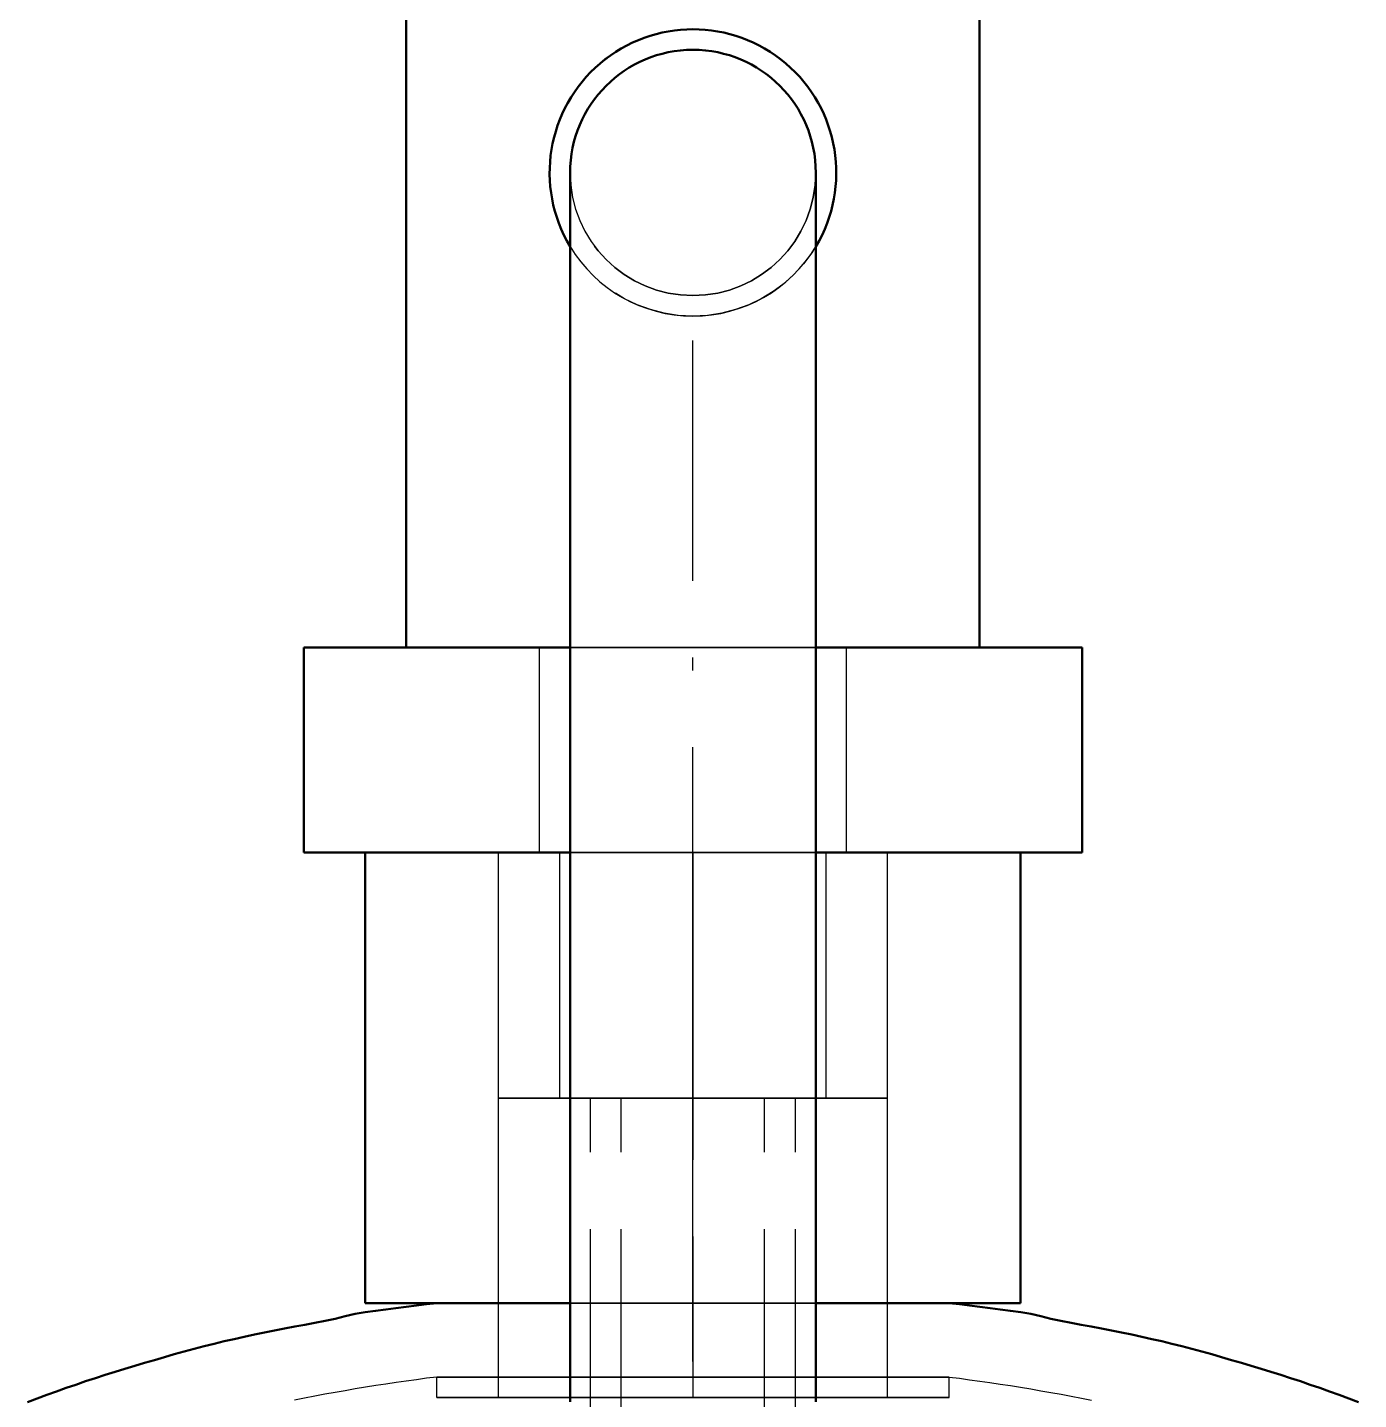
# Model space of a CAD drawing. Header units: millimetres. Extents: x 0 to 420, y 0 to 297.
# Drawn here: x 155.7 to 168.7, y 241.5 to 254.9 of the extents above; entities that cross this region are included whole.
import ezdxf

# ---------------------------------------------------------------- set-up
doc = ezdxf.new("R2010")
doc.units = ezdxf.units.MM
doc.linetypes.add('ISO02-TRAZOS', pattern=[3.75, 3, -0.75])
doc.linetypes.add('ISO04-TRAZO-PUNTO', pattern=[7.625, 6, -0.75, 0.125, -0.75])
for name, color, linetype, lineweight in [('01-VISIBLE', 7, 'CONTINUOUS', 50), ('02-OCULTA', 4, 'ISO02-TRAZOS', 25), ('03-EJE', 1, 'ISO04-TRAZO-PUNTO', 25)]:
    doc.layers.add(name, color=color, linetype=linetype, lineweight=lineweight)

msp = doc.modelspace()

# ---------------------------------------------------------------- linework, layer by layer
at = {"layer": '01-VISIBLE'}
for p, q in [((159.398, 248.847), (159.398, 261.695)), ((164.998, 248.847), (164.998, 261.695)), ((160.998, 251.084), (160.998, 241.484)), ((163.398, 251.084), (163.398, 241.484)), ((158.398, 246.847), (158.398, 248.847)), ((165.998, 246.847), (165.998, 248.847)), ((158.998, 242.447), (158.998, 246.847)), ((165.398, 242.447), (165.398, 246.847)), ((159.696, 242.447), (159.696, 242.447)), ((164.7, 242.447), (164.7, 242.447))]:
    msp.add_line(p, q, dxfattribs=at)
for points in [[(160.998, 251.084), (160.998, 251.184), (160.998, 251.284), (160.998, 251.384), (160.998, 251.484), (160.998, 251.584), (160.998, 251.684), (160.998, 251.784), (160.998, 251.884), (160.998, 251.984), (160.998, 252.084), (160.998, 252.184), (160.998, 252.284), (160.998, 252.384), (160.998, 252.484), (160.998, 252.584), (160.998, 252.684), (160.998, 252.784), (160.998, 252.884), (160.998, 252.984), (160.998, 253.084), (160.998, 253.184), (160.998, 253.284), (160.998, 253.384), (160.998, 253.484)], [(163.398, 251.084), (163.398, 251.188), (163.398, 251.293), (163.398, 251.397), (163.398, 251.501), (163.398, 251.606), (163.398, 251.71), (163.398, 251.814), (163.398, 251.919), (163.398, 252.023), (163.398, 252.127), (163.398, 252.232), (163.398, 252.336), (163.398, 252.44), (163.398, 252.545), (163.398, 252.649), (163.398, 252.753), (163.398, 252.858), (163.398, 252.962), (163.398, 253.066), (163.398, 253.171), (163.398, 253.275), (163.398, 253.379), (163.398, 253.484)], [(158.398, 248.847), (158.502, 248.847), (158.606, 248.847), (158.71, 248.847), (158.814, 248.847), (158.918, 248.847), (159.022, 248.847), (159.126, 248.847), (159.23, 248.847), (159.334, 248.847), (159.438, 248.847), (159.542, 248.847), (159.646, 248.847), (159.75, 248.847), (159.854, 248.847), (159.958, 248.847), (160.062, 248.847), (160.166, 248.847), (160.27, 248.847), (160.374, 248.847), (160.478, 248.847), (160.582, 248.847), (160.686, 248.847), (160.79, 248.847), (160.894, 248.847), (160.998, 248.847)], [(163.398, 248.847), (163.498, 248.847), (163.598, 248.847), (163.698, 248.847), (163.798, 248.847), (163.898, 248.847), (163.998, 248.847), (164.098, 248.847), (164.198, 248.847), (164.298, 248.847), (164.398, 248.847), (164.498, 248.847), (164.598, 248.847), (164.698, 248.847), (164.798, 248.847), (164.898, 248.847), (164.998, 248.847), (165.098, 248.847), (165.198, 248.847), (165.298, 248.847), (165.398, 248.847), (165.498, 248.847), (165.598, 248.847), (165.698, 248.847), (165.798, 248.847), (165.898, 248.847), (165.998, 248.847)], [(158.398, 246.847), (158.502, 246.847), (158.606, 246.847), (158.71, 246.847), (158.814, 246.847), (158.918, 246.847), (159.022, 246.847), (159.126, 246.847), (159.23, 246.847), (159.334, 246.847), (159.438, 246.847), (159.542, 246.847), (159.646, 246.847), (159.75, 246.847), (159.854, 246.847), (159.958, 246.847), (160.062, 246.847), (160.166, 246.847), (160.27, 246.847), (160.374, 246.847), (160.478, 246.847), (160.582, 246.847), (160.686, 246.847), (160.79, 246.847), (160.894, 246.847), (160.998, 246.847)], [(163.398, 246.847), (163.498, 246.847), (163.598, 246.847), (163.698, 246.847), (163.798, 246.847), (163.898, 246.847), (163.998, 246.847), (164.098, 246.847), (164.198, 246.847), (164.298, 246.847), (164.398, 246.847), (164.498, 246.847), (164.598, 246.847), (164.698, 246.847), (164.798, 246.847), (164.898, 246.847), (164.998, 246.847), (165.098, 246.847), (165.198, 246.847), (165.298, 246.847), (165.398, 246.847), (165.498, 246.847), (165.598, 246.847), (165.698, 246.847), (165.798, 246.847), (165.898, 246.847), (165.998, 246.847)], [(155.698, 241.479), (155.792, 241.515), (155.886, 241.55), (155.981, 241.584), (156.076, 241.618), (156.171, 241.65), (156.266, 241.683), (156.362, 241.714), (156.457, 241.745), (156.553, 241.775), (156.65, 241.805), (156.746, 241.834), (156.842, 241.863), (156.939, 241.891), (157.035, 241.919), (157.132, 241.947), (157.229, 241.974), (157.326, 242.001), (157.423, 242.026), (157.521, 242.05), (157.619, 242.074), (157.717, 242.096), (157.815, 242.118), (157.914, 242.139), (158.012, 242.159), (158.111, 242.179), (158.21, 242.198), (158.308, 242.217), (158.407, 242.236), (158.506, 242.255), (158.605, 242.274), (158.703, 242.294), (158.801, 242.319), (158.898, 242.343), (158.998, 242.358), (159.098, 242.371), (159.197, 242.384), (159.297, 242.397), (159.397, 242.41), (159.497, 242.422), (159.597, 242.435), (159.696, 242.447)], [(158.998, 242.447), (159.098, 242.447), (159.198, 242.447), (159.298, 242.447), (159.398, 242.447), (159.498, 242.447), (159.598, 242.447), (159.698, 242.447), (159.798, 242.447), (159.898, 242.447), (159.998, 242.447), (160.098, 242.447), (160.198, 242.447), (160.298, 242.447), (160.398, 242.447), (160.498, 242.447), (160.598, 242.447), (160.698, 242.447), (160.798, 242.447), (160.898, 242.447), (160.998, 242.447)], [(160.998, 242.447), (160.898, 242.447), (160.798, 242.447), (160.698, 242.447), (160.598, 242.447), (160.498, 242.447), (160.397, 242.447), (160.297, 242.447), (160.197, 242.447), (160.097, 242.447), (159.997, 242.447), (159.897, 242.447), (159.797, 242.447), (159.696, 242.447)], [(164.7, 242.447), (164.6, 242.447), (164.5, 242.447), (164.4, 242.447), (164.3, 242.447), (164.2, 242.447), (164.099, 242.447), (163.999, 242.447), (163.899, 242.447), (163.799, 242.447), (163.699, 242.447), (163.599, 242.447), (163.499, 242.447), (163.398, 242.447)], [(163.398, 242.447), (163.504, 242.447), (163.609, 242.447), (163.714, 242.447), (163.819, 242.447), (163.925, 242.447), (164.03, 242.447), (164.135, 242.447), (164.241, 242.447), (164.346, 242.447), (164.451, 242.447), (164.556, 242.447), (164.662, 242.447), (164.767, 242.447), (164.872, 242.447), (164.977, 242.447), (165.083, 242.447), (165.188, 242.447), (165.293, 242.447), (165.398, 242.447)], [(168.699, 241.479), (168.605, 241.515), (168.511, 241.55), (168.416, 241.584), (168.321, 241.618), (168.226, 241.65), (168.131, 241.683), (168.035, 241.714), (167.939, 241.745), (167.843, 241.775), (167.747, 241.805), (167.651, 241.834), (167.555, 241.863), (167.458, 241.891), (167.362, 241.919), (167.265, 241.947), (167.168, 241.974), (167.071, 242.001), (166.973, 242.026), (166.876, 242.05), (166.778, 242.074), (166.68, 242.096), (166.582, 242.118), (166.483, 242.139), (166.385, 242.159), (166.286, 242.179), (166.187, 242.198), (166.088, 242.217), (165.99, 242.236), (165.891, 242.255), (165.792, 242.274), (165.693, 242.294), (165.596, 242.319), (165.499, 242.343), (165.399, 242.358), (165.299, 242.371), (165.2, 242.384), (165.1, 242.397), (165, 242.41), (164.9, 242.422), (164.8, 242.435), (164.7, 242.447)]]:
    msp.add_lwpolyline(points, dxfattribs=at)
for radius, start, end in [(1.4, -31.0027, -148.9973), (1.2, 0, 180)]:
    msp.add_arc((162.198, 253.484), radius, start, end, dxfattribs=at)
at = {"layer": '02-OCULTA'}
for p, q in [((159.398, 248.847), (159.398, 262.095)), ((164.998, 248.847), (164.998, 262.095)), ((164.198, 248.847), (160.198, 248.847)), ((164.198, 248.847), (160.198, 248.847)), ((160.698, 246.847), (160.698, 248.847)), ((163.698, 246.847), (163.698, 248.847)), ((160.298, 241.526), (160.298, 246.847)), ((160.298, 244.447), (160.298, 246.847)), ((160.898, 244.447), (160.898, 246.847)), ((162.198, 246.847), (162.198, 241.526)), ((163.498, 244.447), (163.498, 246.847)), ((164.098, 241.526), (164.098, 246.847)), ((164.098, 244.447), (164.098, 246.847)), ((161.198, 168.92), (161.198, 244.447)), ((161.498, 168.92), (161.498, 244.447)), ((162.898, 168.92), (162.898, 244.447)), ((163.198, 168.92), (163.198, 244.447)), ((159.696, 241.526), (159.696, 241.725)), ((164.7, 241.526), (164.7, 241.725))]:
    msp.add_line(p, q, dxfattribs=at)
for points in [[(162.198, 248.847), (162.098, 248.847), (161.998, 248.847), (161.898, 248.847), (161.798, 248.847), (161.698, 248.847), (161.598, 248.847), (161.498, 248.847), (161.398, 248.847), (161.298, 248.847), (161.198, 248.847), (161.098, 248.847), (160.998, 248.847), (160.898, 248.847), (160.798, 248.847), (160.698, 248.847), (160.598, 248.847), (160.498, 248.847), (160.398, 248.847), (160.298, 248.847), (160.198, 248.847), (160.098, 248.847), (159.998, 248.847), (159.898, 248.847), (159.798, 248.847), (159.698, 248.847), (159.598, 248.847), (159.498, 248.847), (159.398, 248.847), (159.298, 248.847), (159.198, 248.847), (159.098, 248.847), (158.998, 248.847), (158.898, 248.847), (158.798, 248.847), (158.698, 248.847), (158.598, 248.847), (158.498, 248.847), (158.398, 248.847)], [(160.198, 248.847), (160.098, 248.847), (159.998, 248.847), (159.898, 248.847), (159.798, 248.847), (159.698, 248.847), (159.598, 248.847), (159.498, 248.847), (159.398, 248.847)], [(160.198, 248.847), (160.098, 248.847), (159.998, 248.847), (159.898, 248.847), (159.798, 248.847), (159.698, 248.847), (159.598, 248.847), (159.498, 248.847), (159.398, 248.847)], [(162.198, 248.847), (162.098, 248.847), (161.998, 248.847), (161.898, 248.847), (161.798, 248.847), (161.698, 248.847), (161.598, 248.847), (161.498, 248.847), (161.398, 248.847), (161.298, 248.847), (161.198, 248.847), (161.098, 248.847), (160.998, 248.847), (160.898, 248.847), (160.798, 248.847), (160.698, 248.847)], [(160.698, 248.847), (160.798, 248.847), (160.898, 248.847), (160.998, 248.847), (161.098, 248.847), (161.198, 248.847), (161.298, 248.847), (161.398, 248.847), (161.498, 248.847), (161.598, 248.847), (161.698, 248.847), (161.798, 248.847), (161.898, 248.847), (161.998, 248.847), (162.098, 248.847), (162.198, 248.847), (162.298, 248.847), (162.398, 248.847), (162.498, 248.847), (162.598, 248.847), (162.698, 248.847), (162.798, 248.847), (162.898, 248.847), (162.998, 248.847), (163.098, 248.847), (163.198, 248.847), (163.298, 248.847), (163.398, 248.847), (163.498, 248.847), (163.598, 248.847), (163.698, 248.847)], [(160.998, 248.847), (161.103, 248.847), (161.207, 248.847), (161.311, 248.847), (161.416, 248.847), (161.52, 248.847), (161.624, 248.847), (161.729, 248.847), (161.833, 248.847), (161.938, 248.847), (162.042, 248.847), (162.146, 248.847), (162.251, 248.847), (162.355, 248.847), (162.459, 248.847), (162.564, 248.847), (162.668, 248.847), (162.772, 248.847), (162.877, 248.847), (162.981, 248.847), (163.085, 248.847), (163.19, 248.847), (163.294, 248.847), (163.398, 248.847)], [(165.998, 248.847), (165.898, 248.847), (165.798, 248.847), (165.698, 248.847), (165.598, 248.847), (165.498, 248.847), (165.398, 248.847), (165.298, 248.847), (165.198, 248.847), (165.098, 248.847), (164.998, 248.847), (164.898, 248.847), (164.798, 248.847), (164.698, 248.847), (164.598, 248.847), (164.498, 248.847), (164.398, 248.847), (164.298, 248.847), (164.198, 248.847), (164.098, 248.847), (163.998, 248.847), (163.898, 248.847), (163.798, 248.847), (163.698, 248.847), (163.598, 248.847), (163.498, 248.847), (163.398, 248.847), (163.298, 248.847), (163.198, 248.847), (163.098, 248.847), (162.998, 248.847), (162.898, 248.847), (162.798, 248.847), (162.698, 248.847), (162.598, 248.847), (162.498, 248.847), (162.398, 248.847), (162.298, 248.847), (162.198, 248.847)], [(163.698, 248.847), (163.591, 248.847), (163.484, 248.847), (163.377, 248.847), (163.27, 248.847), (163.163, 248.847), (163.056, 248.847), (162.948, 248.847), (162.841, 248.847), (162.734, 248.847), (162.627, 248.847), (162.52, 248.847), (162.413, 248.847), (162.306, 248.847), (162.198, 248.847)], [(164.198, 248.847), (164.298, 248.847), (164.398, 248.847), (164.498, 248.847), (164.598, 248.847), (164.698, 248.847), (164.798, 248.847), (164.898, 248.847), (164.998, 248.847)], [(164.198, 248.847), (164.298, 248.847), (164.398, 248.847), (164.498, 248.847), (164.598, 248.847), (164.698, 248.847), (164.798, 248.847), (164.898, 248.847), (164.998, 248.847)], [(162.198, 246.847), (162.098, 246.847), (161.998, 246.847), (161.898, 246.847), (161.798, 246.847), (161.698, 246.847), (161.598, 246.847), (161.498, 246.847), (161.398, 246.847), (161.298, 246.847), (161.198, 246.847), (161.098, 246.847), (160.998, 246.847), (160.898, 246.847), (160.798, 246.847), (160.698, 246.847), (160.598, 246.847), (160.498, 246.847), (160.398, 246.847), (160.298, 246.847), (160.198, 246.847), (160.098, 246.847), (159.998, 246.847), (159.898, 246.847), (159.798, 246.847), (159.698, 246.847), (159.598, 246.847), (159.498, 246.847), (159.398, 246.847), (159.298, 246.847), (159.198, 246.847), (159.098, 246.847), (158.998, 246.847), (158.898, 246.847), (158.798, 246.847), (158.698, 246.847), (158.598, 246.847), (158.498, 246.847), (158.398, 246.847)], [(162.198, 246.847), (162.098, 246.847), (161.998, 246.847), (161.898, 246.847), (161.798, 246.847), (161.698, 246.847), (161.598, 246.847), (161.498, 246.847), (161.398, 246.847), (161.298, 246.847), (161.198, 246.847), (161.098, 246.847), (160.998, 246.847), (160.898, 246.847), (160.798, 246.847), (160.698, 246.847), (160.598, 246.847), (160.498, 246.847), (160.398, 246.847), (160.298, 246.847), (160.198, 246.847), (160.098, 246.847), (159.998, 246.847), (159.898, 246.847), (159.798, 246.847), (159.698, 246.847), (159.598, 246.847), (159.498, 246.847), (159.398, 246.847), (159.298, 246.847), (159.198, 246.847), (159.098, 246.847), (158.998, 246.847)], [(158.998, 246.847), (159.098, 246.847), (159.198, 246.847), (159.298, 246.847), (159.398, 246.847), (159.498, 246.847), (159.598, 246.847), (159.698, 246.847), (159.798, 246.847), (159.898, 246.847), (159.998, 246.847), (160.098, 246.847), (160.198, 246.847), (160.298, 246.847), (160.398, 246.847), (160.498, 246.847), (160.598, 246.847), (160.698, 246.847), (160.798, 246.847), (160.898, 246.847), (160.998, 246.847), (161.098, 246.847), (161.198, 246.847), (161.298, 246.847), (161.398, 246.847), (161.498, 246.847), (161.598, 246.847), (161.698, 246.847), (161.798, 246.847), (161.898, 246.847), (161.998, 246.847), (162.098, 246.847), (162.198, 246.847), (162.298, 246.847), (162.398, 246.847), (162.498, 246.847), (162.598, 246.847), (162.698, 246.847), (162.798, 246.847), (162.898, 246.847), (162.998, 246.847), (163.098, 246.847), (163.198, 246.847), (163.298, 246.847), (163.398, 246.847), (163.498, 246.847), (163.598, 246.847), (163.698, 246.847), (163.798, 246.847), (163.898, 246.847), (163.998, 246.847), (164.098, 246.847), (164.198, 246.847), (164.298, 246.847), (164.398, 246.847), (164.498, 246.847), (164.598, 246.847), (164.698, 246.847), (164.798, 246.847), (164.898, 246.847), (164.998, 246.847), (165.098, 246.847), (165.198, 246.847), (165.298, 246.847), (165.398, 246.847)], [(162.198, 246.847), (162.098, 246.847), (161.998, 246.847), (161.898, 246.847), (161.798, 246.847), (161.698, 246.847), (161.598, 246.847), (161.498, 246.847), (161.398, 246.847), (161.298, 246.847), (161.198, 246.847), (161.098, 246.847), (160.998, 246.847), (160.898, 246.847), (160.798, 246.847), (160.698, 246.847), (160.598, 246.847), (160.498, 246.847), (160.398, 246.847), (160.298, 246.847)], [(160.298, 246.847), (160.398, 246.847), (160.498, 246.847), (160.598, 246.847), (160.698, 246.847), (160.798, 246.847), (160.898, 246.847), (160.998, 246.847), (161.098, 246.847), (161.198, 246.847), (161.298, 246.847), (161.398, 246.847), (161.498, 246.847), (161.598, 246.847), (161.698, 246.847), (161.798, 246.847), (161.898, 246.847), (161.998, 246.847), (162.098, 246.847), (162.198, 246.847), (162.298, 246.847), (162.398, 246.847), (162.498, 246.847), (162.598, 246.847), (162.698, 246.847), (162.798, 246.847), (162.898, 246.847), (162.998, 246.847), (163.098, 246.847), (163.198, 246.847), (163.298, 246.847), (163.398, 246.847), (163.498, 246.847), (163.598, 246.847), (163.698, 246.847), (163.798, 246.847), (163.898, 246.847), (163.998, 246.847), (164.098, 246.847)], [(162.198, 246.847), (162.098, 246.847), (161.998, 246.847), (161.898, 246.847), (161.798, 246.847), (161.698, 246.847), (161.598, 246.847), (161.498, 246.847), (161.398, 246.847), (161.298, 246.847), (161.198, 246.847), (161.098, 246.847), (160.998, 246.847), (160.898, 246.847), (160.798, 246.847), (160.698, 246.847), (160.598, 246.847), (160.498, 246.847), (160.398, 246.847), (160.298, 246.847)], [(160.298, 246.847), (160.398, 246.847), (160.498, 246.847), (160.598, 246.847), (160.698, 246.847), (160.798, 246.847), (160.898, 246.847), (160.998, 246.847), (161.098, 246.847), (161.198, 246.847), (161.298, 246.847), (161.398, 246.847), (161.498, 246.847), (161.598, 246.847), (161.698, 246.847), (161.798, 246.847), (161.898, 246.847), (161.998, 246.847), (162.098, 246.847), (162.198, 246.847), (162.298, 246.847), (162.398, 246.847), (162.498, 246.847), (162.598, 246.847), (162.698, 246.847), (162.798, 246.847), (162.898, 246.847), (162.998, 246.847), (163.098, 246.847), (163.198, 246.847), (163.298, 246.847), (163.398, 246.847), (163.498, 246.847), (163.598, 246.847), (163.698, 246.847), (163.798, 246.847), (163.898, 246.847), (163.998, 246.847), (164.098, 246.847)], [(162.198, 246.847), (162.098, 246.847), (161.998, 246.847), (161.898, 246.847), (161.798, 246.847), (161.698, 246.847), (161.598, 246.847), (161.498, 246.847), (161.398, 246.847), (161.298, 246.847), (161.198, 246.847), (161.098, 246.847), (160.998, 246.847), (160.898, 246.847), (160.798, 246.847), (160.698, 246.847)], [(160.698, 246.847), (160.798, 246.847), (160.898, 246.847), (160.998, 246.847), (161.098, 246.847), (161.198, 246.847), (161.298, 246.847), (161.398, 246.847), (161.498, 246.847), (161.598, 246.847), (161.698, 246.847), (161.798, 246.847), (161.898, 246.847), (161.998, 246.847), (162.098, 246.847), (162.198, 246.847), (162.298, 246.847), (162.398, 246.847), (162.498, 246.847), (162.598, 246.847), (162.698, 246.847), (162.798, 246.847), (162.898, 246.847), (162.998, 246.847), (163.098, 246.847), (163.198, 246.847), (163.298, 246.847), (163.398, 246.847), (163.498, 246.847), (163.598, 246.847), (163.698, 246.847)], [(162.198, 246.847), (162.098, 246.847), (161.998, 246.847), (161.898, 246.847), (161.798, 246.847), (161.698, 246.847), (161.598, 246.847), (161.498, 246.847), (161.398, 246.847), (161.298, 246.847), (161.198, 246.847), (161.098, 246.847), (160.998, 246.847), (160.898, 246.847)], [(160.898, 246.847), (160.998, 246.847), (161.098, 246.847), (161.198, 246.847), (161.298, 246.847), (161.398, 246.847), (161.498, 246.847), (161.598, 246.847), (161.698, 246.847), (161.798, 246.847), (161.898, 246.847), (161.998, 246.847), (162.098, 246.847), (162.198, 246.847), (162.298, 246.847), (162.398, 246.847), (162.498, 246.847), (162.598, 246.847), (162.698, 246.847), (162.798, 246.847), (162.898, 246.847), (162.998, 246.847), (163.098, 246.847), (163.198, 246.847), (163.298, 246.847), (163.398, 246.847), (163.498, 246.847)], [(160.998, 246.847), (161.103, 246.847), (161.207, 246.847), (161.311, 246.847), (161.416, 246.847), (161.52, 246.847), (161.624, 246.847), (161.729, 246.847), (161.833, 246.847), (161.938, 246.847), (162.042, 246.847), (162.146, 246.847), (162.251, 246.847), (162.355, 246.847), (162.459, 246.847), (162.564, 246.847), (162.668, 246.847), (162.772, 246.847), (162.877, 246.847), (162.981, 246.847), (163.085, 246.847), (163.19, 246.847), (163.294, 246.847), (163.398, 246.847)], [(165.398, 246.847), (165.295, 246.847), (165.192, 246.847), (165.089, 246.847), (164.986, 246.847), (164.882, 246.847), (164.779, 246.847), (164.676, 246.847), (164.573, 246.847), (164.469, 246.847), (164.366, 246.847), (164.263, 246.847), (164.16, 246.847), (164.056, 246.847), (163.953, 246.847), (163.85, 246.847), (163.747, 246.847), (163.644, 246.847), (163.54, 246.847), (163.437, 246.847), (163.334, 246.847), (163.231, 246.847), (163.127, 246.847), (163.024, 246.847), (162.921, 246.847), (162.818, 246.847), (162.715, 246.847), (162.611, 246.847), (162.508, 246.847), (162.405, 246.847), (162.302, 246.847), (162.198, 246.847)], [(164.098, 246.847), (163.998, 246.847), (163.898, 246.847), (163.798, 246.847), (163.698, 246.847), (163.598, 246.847), (163.498, 246.847), (163.398, 246.847), (163.298, 246.847), (163.198, 246.847), (163.098, 246.847), (162.998, 246.847), (162.898, 246.847), (162.798, 246.847), (162.698, 246.847), (162.598, 246.847), (162.498, 246.847), (162.398, 246.847), (162.298, 246.847), (162.198, 246.847)], [(165.998, 246.847), (165.898, 246.847), (165.798, 246.847), (165.698, 246.847), (165.598, 246.847), (165.498, 246.847), (165.398, 246.847), (165.298, 246.847), (165.198, 246.847), (165.098, 246.847), (164.998, 246.847), (164.898, 246.847), (164.798, 246.847), (164.698, 246.847), (164.598, 246.847), (164.498, 246.847), (164.398, 246.847), (164.298, 246.847), (164.198, 246.847), (164.098, 246.847), (163.998, 246.847), (163.898, 246.847), (163.798, 246.847), (163.698, 246.847), (163.598, 246.847), (163.498, 246.847), (163.398, 246.847), (163.298, 246.847), (163.198, 246.847), (163.098, 246.847), (162.998, 246.847), (162.898, 246.847), (162.798, 246.847), (162.698, 246.847), (162.598, 246.847), (162.498, 246.847), (162.398, 246.847), (162.298, 246.847), (162.198, 246.847)], [(163.698, 246.847), (163.591, 246.847), (163.484, 246.847), (163.377, 246.847), (163.27, 246.847), (163.163, 246.847), (163.056, 246.847), (162.948, 246.847), (162.841, 246.847), (162.734, 246.847), (162.627, 246.847), (162.52, 246.847), (162.413, 246.847), (162.306, 246.847), (162.198, 246.847)], [(164.098, 246.847), (163.998, 246.847), (163.898, 246.847), (163.798, 246.847), (163.698, 246.847), (163.598, 246.847), (163.498, 246.847), (163.398, 246.847), (163.298, 246.847), (163.198, 246.847), (163.098, 246.847), (162.998, 246.847), (162.898, 246.847), (162.798, 246.847), (162.698, 246.847), (162.598, 246.847), (162.498, 246.847), (162.398, 246.847), (162.298, 246.847), (162.198, 246.847)], [(163.498, 246.847), (163.39, 246.847), (163.282, 246.847), (163.173, 246.847), (163.065, 246.847), (162.957, 246.847), (162.848, 246.847), (162.74, 246.847), (162.632, 246.847), (162.523, 246.847), (162.415, 246.847), (162.307, 246.847), (162.198, 246.847)], [(162.198, 244.447), (162.098, 244.447), (161.998, 244.447), (161.898, 244.447), (161.798, 244.447), (161.698, 244.447), (161.598, 244.447), (161.498, 244.447), (161.398, 244.447), (161.298, 244.447), (161.198, 244.447), (161.098, 244.447), (160.998, 244.447), (160.898, 244.447), (160.798, 244.447), (160.698, 244.447), (160.598, 244.447), (160.498, 244.447), (160.398, 244.447), (160.298, 244.447)], [(160.298, 244.447), (160.398, 244.447), (160.498, 244.447), (160.598, 244.447), (160.698, 244.447), (160.798, 244.447), (160.898, 244.447), (160.998, 244.447), (161.098, 244.447), (161.198, 244.447), (161.298, 244.447), (161.398, 244.447), (161.498, 244.447), (161.598, 244.447), (161.698, 244.447), (161.798, 244.447), (161.898, 244.447), (161.998, 244.447), (162.098, 244.447), (162.198, 244.447), (162.298, 244.447), (162.398, 244.447), (162.498, 244.447), (162.598, 244.447), (162.698, 244.447), (162.798, 244.447), (162.898, 244.447), (162.998, 244.447), (163.098, 244.447), (163.198, 244.447), (163.298, 244.447), (163.398, 244.447), (163.498, 244.447), (163.598, 244.447), (163.698, 244.447), (163.798, 244.447), (163.898, 244.447), (163.998, 244.447), (164.098, 244.447)], [(162.198, 244.447), (162.098, 244.447), (161.998, 244.447), (161.898, 244.447), (161.798, 244.447), (161.698, 244.447), (161.598, 244.447), (161.498, 244.447), (161.398, 244.447), (161.298, 244.447), (161.198, 244.447), (161.098, 244.447), (160.998, 244.447), (160.898, 244.447)], [(160.898, 244.447), (160.998, 244.447), (161.098, 244.447), (161.198, 244.447), (161.298, 244.447), (161.398, 244.447), (161.498, 244.447), (161.598, 244.447), (161.698, 244.447), (161.798, 244.447), (161.898, 244.447), (161.998, 244.447), (162.098, 244.447), (162.198, 244.447), (162.298, 244.447), (162.398, 244.447), (162.498, 244.447), (162.598, 244.447), (162.698, 244.447), (162.798, 244.447), (162.898, 244.447), (162.998, 244.447), (163.098, 244.447), (163.198, 244.447), (163.298, 244.447), (163.398, 244.447), (163.498, 244.447)], [(162.198, 244.447), (162.098, 244.447), (161.998, 244.447), (161.898, 244.447), (161.798, 244.447), (161.698, 244.447), (161.598, 244.447), (161.498, 244.447), (161.398, 244.447), (161.298, 244.447), (161.198, 244.447)], [(161.198, 244.447), (161.298, 244.447), (161.398, 244.447), (161.498, 244.447), (161.598, 244.447), (161.698, 244.447), (161.798, 244.447), (161.898, 244.447), (161.998, 244.447), (162.098, 244.447), (162.198, 244.447), (162.298, 244.447), (162.398, 244.447), (162.498, 244.447), (162.598, 244.447), (162.698, 244.447), (162.798, 244.447), (162.898, 244.447), (162.998, 244.447), (163.098, 244.447), (163.198, 244.447)], [(162.198, 244.447), (162.098, 244.447), (161.998, 244.447), (161.898, 244.447), (161.798, 244.447), (161.698, 244.447), (161.598, 244.447), (161.498, 244.447)], [(161.498, 244.447), (161.598, 244.447), (161.698, 244.447), (161.798, 244.447), (161.898, 244.447), (161.998, 244.447), (162.098, 244.447), (162.198, 244.447), (162.298, 244.447), (162.398, 244.447), (162.498, 244.447), (162.598, 244.447), (162.698, 244.447), (162.798, 244.447), (162.898, 244.447)], [(164.098, 244.447), (163.998, 244.447), (163.898, 244.447), (163.798, 244.447), (163.698, 244.447), (163.598, 244.447), (163.498, 244.447), (163.398, 244.447), (163.298, 244.447), (163.198, 244.447), (163.098, 244.447), (162.998, 244.447), (162.898, 244.447), (162.798, 244.447), (162.698, 244.447), (162.598, 244.447), (162.498, 244.447), (162.398, 244.447), (162.298, 244.447), (162.198, 244.447)], [(163.498, 244.447), (163.39, 244.447), (163.282, 244.447), (163.173, 244.447), (163.065, 244.447), (162.957, 244.447), (162.848, 244.447), (162.74, 244.447), (162.632, 244.447), (162.523, 244.447), (162.415, 244.447), (162.307, 244.447), (162.198, 244.447)], [(163.198, 244.447), (163.098, 244.447), (162.998, 244.447), (162.898, 244.447), (162.798, 244.447), (162.698, 244.447), (162.598, 244.447), (162.498, 244.447), (162.398, 244.447), (162.298, 244.447), (162.198, 244.447)], [(162.898, 244.447), (162.782, 244.447), (162.665, 244.447), (162.548, 244.447), (162.432, 244.447), (162.315, 244.447), (162.198, 244.447)], [(162.198, 242.447), (162.098, 242.447), (161.998, 242.447), (161.898, 242.447), (161.798, 242.447), (161.698, 242.447), (161.598, 242.447), (161.498, 242.447), (161.398, 242.447), (161.298, 242.447), (161.198, 242.447), (161.098, 242.447), (160.998, 242.447), (160.898, 242.447), (160.798, 242.447), (160.698, 242.447), (160.598, 242.447), (160.498, 242.447), (160.398, 242.447), (160.298, 242.447), (160.198, 242.447), (160.098, 242.447), (159.998, 242.447), (159.898, 242.447), (159.798, 242.447), (159.698, 242.447), (159.598, 242.447), (159.498, 242.447), (159.398, 242.447), (159.298, 242.447), (159.198, 242.447), (159.098, 242.447), (158.998, 242.447)], [(159.696, 242.447), (159.796, 242.447), (159.897, 242.447), (159.997, 242.447), (160.097, 242.447), (160.197, 242.447), (160.297, 242.447), (160.397, 242.447), (160.497, 242.447), (160.597, 242.447), (160.697, 242.447), (160.797, 242.447), (160.897, 242.447), (160.997, 242.447), (161.098, 242.447), (161.198, 242.447), (161.298, 242.447), (161.398, 242.447), (161.498, 242.447), (161.598, 242.447), (161.698, 242.447), (161.798, 242.447), (161.898, 242.447), (161.998, 242.447), (162.098, 242.447), (162.198, 242.447)], [(162.198, 242.447), (162.098, 242.447), (161.998, 242.447), (161.898, 242.447), (161.798, 242.447), (161.698, 242.447), (161.598, 242.447), (161.498, 242.447), (161.398, 242.447), (161.298, 242.447), (161.198, 242.447), (161.098, 242.447), (160.997, 242.447), (160.897, 242.447), (160.797, 242.447), (160.697, 242.447), (160.597, 242.447), (160.497, 242.447), (160.397, 242.447), (160.297, 242.447), (160.197, 242.447), (160.097, 242.447), (159.997, 242.447), (159.897, 242.447), (159.796, 242.447), (159.696, 242.447)], [(159.696, 242.447), (159.796, 242.447), (159.897, 242.447), (159.997, 242.447), (160.097, 242.447), (160.197, 242.447), (160.297, 242.447), (160.397, 242.447), (160.497, 242.447), (160.597, 242.447), (160.697, 242.447), (160.797, 242.447), (160.897, 242.447), (160.997, 242.447), (161.098, 242.447), (161.198, 242.447), (161.298, 242.447), (161.398, 242.447), (161.498, 242.447), (161.598, 242.447), (161.698, 242.447), (161.798, 242.447), (161.898, 242.447), (161.998, 242.447), (162.098, 242.447), (162.198, 242.447), (162.298, 242.447), (162.399, 242.447), (162.499, 242.447), (162.599, 242.447), (162.699, 242.447), (162.799, 242.447), (162.899, 242.447), (162.999, 242.447), (163.099, 242.447), (163.199, 242.447), (163.299, 242.447), (163.399, 242.447), (163.499, 242.447), (163.6, 242.447), (163.7, 242.447), (163.8, 242.447), (163.9, 242.447), (164, 242.447), (164.1, 242.447), (164.2, 242.447), (164.3, 242.447), (164.4, 242.447), (164.5, 242.447), (164.6, 242.447), (164.7, 242.447)], [(163.398, 242.447), (163.294, 242.447), (163.19, 242.447), (163.085, 242.447), (162.981, 242.447), (162.877, 242.447), (162.772, 242.447), (162.668, 242.447), (162.564, 242.447), (162.459, 242.447), (162.355, 242.447), (162.251, 242.447), (162.146, 242.447), (162.042, 242.447), (161.938, 242.447), (161.833, 242.447), (161.729, 242.447), (161.624, 242.447), (161.52, 242.447), (161.416, 242.447), (161.311, 242.447), (161.207, 242.447), (161.103, 242.447), (160.998, 242.447)], [(160.998, 242.447), (161.103, 242.447), (161.207, 242.447), (161.311, 242.447), (161.416, 242.447), (161.52, 242.447), (161.624, 242.447), (161.729, 242.447), (161.833, 242.447), (161.938, 242.447), (162.042, 242.447), (162.146, 242.447), (162.251, 242.447), (162.355, 242.447), (162.459, 242.447), (162.564, 242.447), (162.668, 242.447), (162.772, 242.447), (162.877, 242.447), (162.981, 242.447), (163.085, 242.447), (163.19, 242.447), (163.294, 242.447), (163.398, 242.447)], [(162.198, 242.447), (162.298, 242.447), (162.399, 242.447), (162.499, 242.447), (162.599, 242.447), (162.699, 242.447), (162.799, 242.447), (162.899, 242.447), (162.999, 242.447), (163.099, 242.447), (163.199, 242.447), (163.299, 242.447), (163.399, 242.447), (163.499, 242.447), (163.6, 242.447), (163.7, 242.447), (163.8, 242.447), (163.9, 242.447), (164, 242.447), (164.1, 242.447), (164.2, 242.447), (164.3, 242.447), (164.4, 242.447), (164.5, 242.447), (164.6, 242.447), (164.7, 242.447)], [(164.7, 242.447), (164.6, 242.447), (164.5, 242.447), (164.4, 242.447), (164.3, 242.447), (164.2, 242.447), (164.1, 242.447), (164, 242.447), (163.9, 242.447), (163.8, 242.447), (163.7, 242.447), (163.6, 242.447), (163.499, 242.447), (163.399, 242.447), (163.299, 242.447), (163.199, 242.447), (163.099, 242.447), (162.999, 242.447), (162.899, 242.447), (162.799, 242.447), (162.699, 242.447), (162.599, 242.447), (162.499, 242.447), (162.399, 242.447), (162.298, 242.447), (162.198, 242.447)], [(165.398, 242.447), (165.295, 242.447), (165.192, 242.447), (165.089, 242.447), (164.986, 242.447), (164.882, 242.447), (164.779, 242.447), (164.676, 242.447), (164.573, 242.447), (164.469, 242.447), (164.366, 242.447), (164.263, 242.447), (164.16, 242.447), (164.056, 242.447), (163.953, 242.447), (163.85, 242.447), (163.747, 242.447), (163.644, 242.447), (163.54, 242.447), (163.437, 242.447), (163.334, 242.447), (163.231, 242.447), (163.127, 242.447), (163.024, 242.447), (162.921, 242.447), (162.818, 242.447), (162.715, 242.447), (162.611, 242.447), (162.508, 242.447), (162.405, 242.447), (162.302, 242.447), (162.198, 242.447)], [(159.696, 241.725), (159.597, 241.713), (159.497, 241.699), (159.397, 241.685), (159.298, 241.671), (159.198, 241.656), (159.099, 241.641), (158.999, 241.625), (158.9, 241.608), (158.801, 241.591), (158.702, 241.574), (158.603, 241.556), (158.504, 241.537), (158.405, 241.518), (158.306, 241.498)], [(164.7, 241.725), (164.6, 241.725), (164.5, 241.725), (164.4, 241.725), (164.3, 241.725), (164.2, 241.725), (164.1, 241.725), (164, 241.725), (163.9, 241.725), (163.8, 241.725), (163.7, 241.725), (163.6, 241.725), (163.499, 241.725), (163.399, 241.725), (163.299, 241.725), (163.199, 241.725), (163.099, 241.725), (162.999, 241.725), (162.899, 241.725), (162.799, 241.725), (162.699, 241.725), (162.599, 241.725), (162.499, 241.725), (162.399, 241.725), (162.298, 241.725), (162.198, 241.725), (162.098, 241.725), (161.998, 241.725), (161.898, 241.725), (161.798, 241.725), (161.698, 241.725), (161.598, 241.725), (161.498, 241.725), (161.398, 241.725), (161.298, 241.725), (161.198, 241.725), (161.098, 241.725), (160.997, 241.725), (160.897, 241.725), (160.797, 241.725), (160.697, 241.725), (160.597, 241.725), (160.497, 241.725), (160.397, 241.725), (160.297, 241.725), (160.197, 241.725), (160.097, 241.725), (159.997, 241.725), (159.897, 241.725), (159.796, 241.725), (159.696, 241.725)], [(159.696, 241.725), (159.796, 241.725), (159.897, 241.725), (159.997, 241.725), (160.097, 241.725), (160.197, 241.725), (160.297, 241.725), (160.397, 241.725), (160.497, 241.725), (160.597, 241.725), (160.697, 241.725), (160.797, 241.725), (160.897, 241.725), (160.997, 241.725), (161.098, 241.725), (161.198, 241.725), (161.298, 241.725), (161.398, 241.725), (161.498, 241.725), (161.598, 241.725), (161.698, 241.725), (161.798, 241.725), (161.898, 241.725), (161.998, 241.725), (162.098, 241.725), (162.198, 241.725)], [(162.198, 241.725), (162.298, 241.725), (162.399, 241.725), (162.499, 241.725), (162.599, 241.725), (162.699, 241.725), (162.799, 241.725), (162.899, 241.725), (162.999, 241.725), (163.099, 241.725), (163.199, 241.725), (163.299, 241.725), (163.399, 241.725), (163.499, 241.725), (163.6, 241.725), (163.7, 241.725), (163.8, 241.725), (163.9, 241.725), (164, 241.725), (164.1, 241.725), (164.2, 241.725), (164.3, 241.725), (164.4, 241.725), (164.5, 241.725), (164.6, 241.725), (164.7, 241.725)], [(164.7, 241.725), (164.8, 241.713), (164.9, 241.699), (165, 241.685), (165.099, 241.671), (165.199, 241.656), (165.298, 241.641), (165.398, 241.625), (165.497, 241.608), (165.596, 241.591), (165.695, 241.574), (165.794, 241.556), (165.893, 241.537), (165.992, 241.518), (166.09, 241.498)], [(162.198, 241.526), (162.098, 241.526), (161.998, 241.526), (161.898, 241.526), (161.798, 241.526), (161.698, 241.526), (161.598, 241.526), (161.498, 241.526), (161.398, 241.526), (161.298, 241.526), (161.198, 241.526), (161.098, 241.526), (160.997, 241.526), (160.897, 241.526), (160.797, 241.526), (160.697, 241.526), (160.597, 241.526), (160.497, 241.526), (160.397, 241.526), (160.297, 241.526), (160.197, 241.526), (160.097, 241.526), (159.997, 241.526), (159.897, 241.526), (159.796, 241.526), (159.696, 241.526)], [(159.696, 241.526), (159.796, 241.526), (159.897, 241.526), (159.997, 241.526), (160.097, 241.526), (160.197, 241.526), (160.297, 241.526), (160.397, 241.526), (160.497, 241.526), (160.597, 241.526), (160.697, 241.526), (160.797, 241.526), (160.897, 241.526), (160.997, 241.526), (161.098, 241.526), (161.198, 241.526), (161.298, 241.526), (161.398, 241.526), (161.498, 241.526), (161.598, 241.526), (161.698, 241.526), (161.798, 241.526), (161.898, 241.526), (161.998, 241.526), (162.098, 241.526), (162.198, 241.526), (162.298, 241.526), (162.399, 241.526), (162.499, 241.526), (162.599, 241.526), (162.699, 241.526), (162.799, 241.526), (162.899, 241.526), (162.999, 241.526), (163.099, 241.526), (163.199, 241.526), (163.299, 241.526), (163.399, 241.526), (163.499, 241.526), (163.6, 241.526), (163.7, 241.526), (163.8, 241.526), (163.9, 241.526), (164, 241.526), (164.1, 241.526), (164.2, 241.526), (164.3, 241.526), (164.4, 241.526), (164.5, 241.526), (164.6, 241.526), (164.7, 241.526)], [(162.198, 241.526), (162.098, 241.526), (161.998, 241.526), (161.898, 241.526), (161.798, 241.526), (161.698, 241.526), (161.598, 241.526), (161.498, 241.526), (161.398, 241.526), (161.298, 241.526), (161.198, 241.526), (161.098, 241.526), (160.998, 241.526), (160.898, 241.526), (160.798, 241.526), (160.698, 241.526), (160.598, 241.526), (160.498, 241.526), (160.398, 241.526), (160.298, 241.526)], [(160.298, 241.526), (160.398, 241.526), (160.498, 241.526), (160.598, 241.526), (160.698, 241.526), (160.798, 241.526), (160.898, 241.526), (160.998, 241.526), (161.098, 241.526), (161.198, 241.526), (161.298, 241.526), (161.398, 241.526), (161.498, 241.526), (161.598, 241.526), (161.698, 241.526), (161.798, 241.526), (161.898, 241.526), (161.998, 241.526), (162.098, 241.526), (162.198, 241.526), (162.298, 241.526), (162.398, 241.526), (162.498, 241.526), (162.598, 241.526), (162.698, 241.526), (162.798, 241.526), (162.898, 241.526), (162.998, 241.526), (163.098, 241.526), (163.198, 241.526), (163.298, 241.526), (163.398, 241.526), (163.498, 241.526), (163.598, 241.526), (163.698, 241.526), (163.798, 241.526), (163.898, 241.526), (163.998, 241.526), (164.098, 241.526)], [(164.098, 241.526), (163.998, 241.526), (163.898, 241.526), (163.798, 241.526), (163.698, 241.526), (163.598, 241.526), (163.498, 241.526), (163.398, 241.526), (163.298, 241.526), (163.198, 241.526), (163.098, 241.526), (162.998, 241.526), (162.898, 241.526), (162.798, 241.526), (162.698, 241.526), (162.598, 241.526), (162.498, 241.526), (162.398, 241.526), (162.298, 241.526), (162.198, 241.526)], [(164.7, 241.526), (164.6, 241.526), (164.5, 241.526), (164.4, 241.526), (164.3, 241.526), (164.2, 241.526), (164.1, 241.526), (164, 241.526), (163.9, 241.526), (163.8, 241.526), (163.7, 241.526), (163.6, 241.526), (163.499, 241.526), (163.399, 241.526), (163.299, 241.526), (163.199, 241.526), (163.099, 241.526), (162.999, 241.526), (162.899, 241.526), (162.799, 241.526), (162.699, 241.526), (162.599, 241.526), (162.499, 241.526), (162.399, 241.526), (162.298, 241.526), (162.198, 241.526)]]:
    msp.add_lwpolyline(points, dxfattribs=at)
for radius in [1.4, 1.2]:
    msp.add_circle((162.198, 253.484), radius, dxfattribs=at)
for radius, start, end in [(1.2, 180, -90), (1.2, -90, 0), (1.4, -148.9973, -90), (1.4, -90, -31.0027)]:
    msp.add_arc((162.198, 253.484), radius, start, end, dxfattribs=at)
at = {"layer": '03-EJE'}
msp.add_line((162.198, 158), (162.198, 251.847), dxfattribs=at)

doc.saveas('drawing.dxf')
